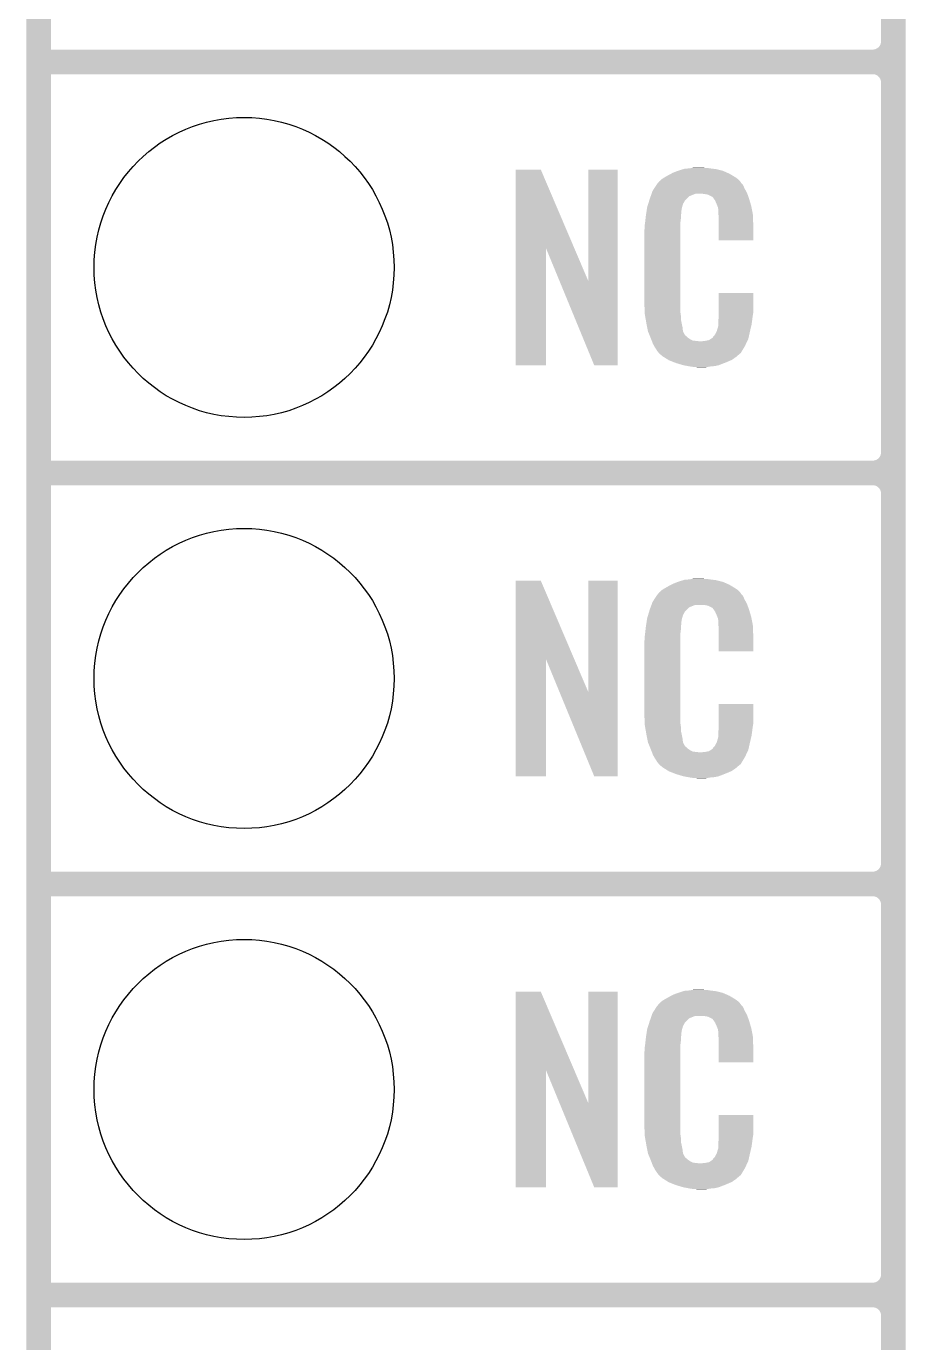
# Model space of a CAD drawing. Extents: x -1.3 to 24.2, y -3.9 to 24.8.
# Drawn here: x -1.35 to 4.09, y 8.6 to 16.73 of the extents above; entities that cross this region are included whole.
import ezdxf

# ---------------------------------------------------------------- set-up
doc = ezdxf.new("R2010")
doc.units = 0
doc.layers.get('0').update_dxf_attribs({"linetype": 'CONTINUOUS'})
for name, color, linetype in [('ISO_9141_CLICK_V101_GKO', 5, 'CONTINUOUS'), ('ISO_9141_CLICK_V101_GTO', 14, 'CONTINUOUS'), ('ISO_9141_CLICK_V101_GTS', 12, 'CONTINUOUS')]:
    doc.layers.add(name, color=color, linetype=linetype)

# ---------------------------------------------------------------- blocks, each defined once
blk = doc.blocks.new('ROUND_24')
blk.add_circle((0, 0), 0.9271)

msp = doc.modelspace()

# ---------------------------------------------------------------- linework, layer by layer
at = {"layer": 'ISO_9141_CLICK_V101_GKO', "const_width": 0.1524}
msp.add_lwpolyline([(-1.27, -3.81), (-1.27, 22.479)], dxfattribs=at)
at = {"layer": 'ISO_9141_CLICK_V101_GTO', "const_width": 0.1524}
for points in [[(4.0132, -0.5588), (4.0132, 18.3388)], [(-1.27, 16.51), (3.8862, 16.51)], [(-1.27, 16.51), (3.8862, 16.51)], [(4.0132, 14.097), (4.0132, 16.383)], [(-1.27, 13.97), (3.8862, 13.97)], [(-1.27, 13.97), (3.8862, 13.97)], [(4.0132, 11.557), (4.0132, 13.843)], [(-1.27, 11.43), (3.8862, 11.43)], [(-1.27, 11.43), (3.8862, 11.43)], [(4.0132, 9.017), (4.0132, 11.303)], [(-1.27, 8.89), (3.8862, 8.89)], [(-1.27, 8.89), (3.8862, 8.89)], [(4.0132, 6.477), (4.0132, 8.763)]]:
    msp.add_lwpolyline(points, dxfattribs=at)
for points in [[(3.8862, 16.51, 0.4142136), (4.0132, 16.637)], [(4.0132, 16.383, 0.4142136), (3.8862, 16.51)], [(4.0132, 16.383, 0.4142136), (3.8862, 16.51)], [(3.8862, 13.97, 0.4142136), (4.0132, 14.097)], [(4.0132, 13.843, 0.4142136), (3.8862, 13.97)], [(4.0132, 13.843, 0.4142136), (3.8862, 13.97)], [(3.8862, 11.43, 0.4142136), (4.0132, 11.557)], [(4.0132, 11.303, 0.4142136), (3.8862, 11.43)], [(4.0132, 11.303, 0.4142136), (3.8862, 11.43)], [(3.8862, 8.89, 0.4142136), (4.0132, 9.017)], [(4.0132, 8.763, 0.4142136), (3.8862, 8.89)], [(4.0132, 8.763, 0.4142136), (3.8862, 8.89)]]:
    msp.add_lwpolyline(points, format="xyb", dxfattribs=at)
at = {"layer": 'ISO_9141_CLICK_V101_GTO'}
for points in [[(1.678952, 15.356728), (1.67896, 15.844506), (2.041942, 15.356728), (1.833884, 15.844506)], [(1.67896, 15.844506), (1.678962, 15.84452), (1.833884, 15.844506), (1.678962, 15.84452)], [(2.12852, 15.153748), (2.12854, 15.844498), (2.308846, 15.153748), (2.30886, 15.844498)], [(2.12854, 15.844498), (2.128542, 15.84452), (2.30886, 15.844498), (2.128542, 15.84452)], [(2.5654, 15.770862), (2.579912, 15.78356), (3.066504, 15.770862), (3.055622, 15.78356)], [(2.579912, 15.78356), (2.585722, 15.788642), (3.055622, 15.78356), (3.048508, 15.788642)], [(2.585722, 15.788642), (2.598784, 15.796262), (3.048508, 15.788642), (3.03784, 15.796262)], [(2.598784, 15.796262), (2.6162, 15.80642), (3.03784, 15.796262), (3.02091, 15.80642)], [(2.6162, 15.80642), (2.639784, 15.81912), (3.02091, 15.80642), (2.99974, 15.81912)], [(2.639784, 15.81912), (2.64922, 15.8242), (2.99974, 15.81912), (2.98813, 15.8242)], [(2.64922, 15.8242), (2.674618, 15.83436), (2.98813, 15.8242), (2.964908, 15.83436)], [(2.674618, 15.83436), (2.682238, 15.8369), (2.964908, 15.83436), (2.959102, 15.8369)], [(2.682238, 15.8369), (2.69748, 15.84198), (2.959102, 15.8369), (2.938782, 15.84198)], [(2.69748, 15.84198), (2.714414, 15.84706), (2.938782, 15.84198), (2.91846, 15.84706)], [(2.714414, 15.84706), (2.722882, 15.8496), (2.91846, 15.84706), (2.89814, 15.8496)], [(2.722882, 15.8496), (2.75336, 15.85214), (2.89814, 15.8496), (2.87782, 15.85214)], [(2.75336, 15.85214), (2.7686, 15.85468), (2.87782, 15.85214), (2.862582, 15.85468)], [(2.7686, 15.85468), (2.783842, 15.85722), (2.847342, 15.85468), (2.834642, 15.85722)], [(2.518536, 15.69466), (2.520314, 15.699738), (3.110774, 15.69466), (3.10896, 15.699738)], [(2.520314, 15.699738), (2.524762, 15.712442), (3.10896, 15.699738), (3.102032, 15.712442)], [(2.524762, 15.712442), (2.53462, 15.72768), (3.102032, 15.712442), (3.09372, 15.72768)], [(2.53462, 15.72768), (2.549408, 15.750536), (3.09372, 15.72768), (3.083562, 15.750536)], [(2.549408, 15.750536), (2.5527, 15.755624), (3.083562, 15.750536), (3.078478, 15.755624)], [(2.5527, 15.755624), (2.552722, 15.75816), (3.078478, 15.755624), (3.075942, 15.75816)], [(2.552722, 15.75816), (2.555246, 15.758168), (3.075942, 15.75816), (3.075934, 15.758168)], [(2.555246, 15.758168), (2.55727, 15.7607), (3.075934, 15.758168), (3.073402, 15.7607)], [(2.55727, 15.7607), (2.56133, 15.765776), (3.073402, 15.7607), (3.070862, 15.765776)], [(2.56133, 15.765776), (2.5654, 15.770862), (3.070862, 15.765776), (3.066504, 15.770862)], [(2.49174, 15.613382), (2.497352, 15.631158), (2.70787, 15.613382), (2.712718, 15.631158)], [(2.497352, 15.631158), (2.504572, 15.654018), (2.712718, 15.631158), (2.725418, 15.654018)], [(2.504572, 15.654018), (2.50698, 15.66164), (2.725418, 15.654018), (2.73304, 15.66164)], [(2.50698, 15.66164), (2.513202, 15.679416), (2.73304, 15.66164), (2.75082, 15.679416)], [(2.513202, 15.679416), (2.518536, 15.694658), (2.75082, 15.679416), (2.788916, 15.694658)], [(2.518536, 15.694658), (2.518536, 15.69466), (2.788916, 15.694658), (2.837178, 15.69466)], [(2.85496, 15.69212), (2.837178, 15.69466), (3.111682, 15.69212), (3.110774, 15.69466)], [(2.867658, 15.68958), (2.85496, 15.69212), (3.112588, 15.68958), (3.111682, 15.69212)], [(2.893056, 15.676882), (2.867658, 15.68958), (3.117124, 15.676882), (3.112588, 15.68958)], [(2.898138, 15.671802), (2.893056, 15.676882), (3.118938, 15.671802), (3.117124, 15.676882)], [(2.903584, 15.66418), (2.898138, 15.671802), (3.121658, 15.66418), (3.118938, 15.671802)], [(2.910838, 15.654022), (2.903584, 15.66418), (3.124648, 15.654022), (3.121658, 15.66418)], [(2.921, 15.63116), (2.910838, 15.654022), (3.131372, 15.63116), (3.124648, 15.654022)], [(2.925064, 15.621002), (2.921, 15.63116), (3.13436, 15.621002), (3.131372, 15.63116)], [(2.92608, 15.61846), (2.925064, 15.621002), (3.13487, 15.61846), (3.13436, 15.621002)], [(2.928618, 15.613384), (2.92608, 15.61846), (3.135884, 15.613384), (3.13487, 15.61846)], [(2.479322, 15.521938), (2.48158, 15.54226), (2.69748, 15.521938), (2.70002, 15.54226)], [(2.48158, 15.54226), (2.483836, 15.562578), (2.70002, 15.54226), (2.70002, 15.562578)], [(2.483836, 15.562578), (2.48412, 15.56512), (2.70002, 15.562578), (2.700528, 15.56512)], [(2.48412, 15.56512), (2.485722, 15.575278), (2.700528, 15.56512), (2.70256, 15.575278)], [(2.485722, 15.575278), (2.487728, 15.587978), (2.70256, 15.575278), (2.70256, 15.587978)], [(2.487728, 15.587978), (2.489332, 15.598138), (2.70256, 15.587978), (2.7051, 15.598138)], [(2.489332, 15.598138), (2.490134, 15.603218), (2.7051, 15.598138), (2.7051, 15.603218)], [(2.490134, 15.603218), (2.49174, 15.613382), (2.7051, 15.603218), (2.70787, 15.613382)], [(2.92862, 15.610842), (2.928618, 15.613384), (3.136392, 15.610842), (3.135884, 15.613384)], [(2.93116, 15.598142), (2.92862, 15.610842), (3.138932, 15.598142), (3.136392, 15.610842)], [(2.93116, 15.580358), (2.93116, 15.598142), (3.14249, 15.580358), (3.138932, 15.598142)], [(2.931942, 15.570198), (2.93116, 15.580358), (3.14452, 15.570198), (3.14249, 15.580358)], [(2.9337, 15.54734), (2.931942, 15.570198), (3.145474, 15.54734), (3.14452, 15.570198)], [(2.9337, 15.50924), (2.9337, 15.54734), (3.14706, 15.50924), (3.145474, 15.54734)], [(2.47396, 15.471142), (2.4765, 15.483842), (2.69748, 15.471142), (2.69748, 15.483842)], [(2.47396, 15.02156), (2.47396, 15.471142), (2.69748, 15.02156), (2.69748, 15.471142)], [(2.4765, 15.50162), (2.47904, 15.5194), (2.69748, 15.50162), (2.69748, 15.5194)], [(2.4765, 15.483842), (2.4765, 15.50162), (2.69748, 15.483842), (2.69748, 15.50162)], [(2.47904, 15.5194), (2.479322, 15.521938), (2.69748, 15.5194), (2.69748, 15.521938)], [(2.9337, 15.407662), (2.9337, 15.50924), (3.147038, 15.407662), (3.14706, 15.50924)], [(3.147038, 15.40764), (2.9337, 15.407662), (3.147038, 15.40764), (3.147038, 15.407662)], [(1.67894, 14.635502), (1.678952, 15.356728), (1.866878, 14.635502), (1.8669, 15.356728)], [(1.950536, 15.153748), (1.8669, 15.356728), (2.12852, 15.153748), (2.041942, 15.356728)], [(2.164076, 14.635494), (1.950536, 15.153748), (2.308838, 14.635494), (2.308846, 15.153748)], [(2.933704, 14.958058), (2.93372, 15.082498), (3.14706, 14.958058), (3.14706, 15.082498)], [(2.93372, 15.082498), (2.933722, 15.08252), (3.14706, 15.082498), (2.933722, 15.08252)], [(2.476312, 14.95806), (2.47396, 15.02156), (2.69748, 14.95806), (2.69748, 15.02156)], [(2.4765, 14.952982), (2.476312, 14.95806), (2.698206, 14.952982), (2.69748, 14.95806)], [(2.47871, 14.940278), (2.4765, 14.952982), (2.70002, 14.940278), (2.698206, 14.952982)], [(2.482686, 14.917418), (2.47871, 14.940278), (2.70002, 14.917418), (2.70002, 14.940278)], [(2.48666, 14.89456), (2.482686, 14.917418), (2.704834, 14.89456), (2.70002, 14.917418)], [(2.491742, 14.86916), (2.48666, 14.89456), (2.71018, 14.86916), (2.704834, 14.89456)], [(2.93116, 14.91234), (2.932974, 14.92504), (3.140286, 14.91234), (3.14198, 14.92504)], [(2.93116, 14.886942), (2.93116, 14.91234), (3.1369, 14.886942), (3.140286, 14.91234)], [(2.93116, 14.876784), (2.93116, 14.886942), (3.134508, 14.876784), (3.1369, 14.886942)], [(2.932974, 14.92504), (2.9337, 14.930122), (3.14198, 14.92504), (3.142706, 14.930122)], [(2.9337, 14.94282), (2.933704, 14.958058), (3.14452, 14.94282), (3.14706, 14.958058)], [(2.9337, 14.930122), (2.9337, 14.94282), (3.142706, 14.930122), (3.14452, 14.94282)], [(2.496314, 14.846298), (2.491742, 14.86916), (2.712722, 14.846298), (2.71018, 14.86916)], [(2.49682, 14.843762), (2.496314, 14.846298), (2.713992, 14.843762), (2.712722, 14.846298)], [(2.504142, 14.82598), (2.49682, 14.843762), (2.722882, 14.82598), (2.713992, 14.843762)], [(2.50519, 14.823436), (2.504142, 14.82598), (2.725422, 14.823436), (2.722882, 14.82598)], [(2.50728, 14.81836), (2.50519, 14.823436), (2.727964, 14.81836), (2.725422, 14.823436)], [(2.509372, 14.813278), (2.50728, 14.81836), (2.735582, 14.813278), (2.727964, 14.81836)], [(2.51251, 14.80566), (2.509372, 14.813278), (2.7432, 14.80566), (2.735582, 14.813278)], [(2.5146, 14.80058), (2.51251, 14.80566), (2.750822, 14.80058), (2.7432, 14.80566)], [(2.88544, 14.79804), (2.895604, 14.80566), (3.116578, 14.79804), (3.118272, 14.80566)], [(2.895604, 14.80566), (2.89814, 14.805682), (3.118272, 14.80566), (3.118276, 14.805682)], [(2.89814, 14.805682), (2.898146, 14.810746), (3.118276, 14.805682), (3.119402, 14.810746)], [(2.898146, 14.810746), (2.908302, 14.820902), (3.119402, 14.810746), (3.121658, 14.820902)], [(2.908302, 14.820902), (2.921, 14.84376), (3.121658, 14.820902), (3.12674, 14.84376)], [(2.921, 14.84376), (2.921002, 14.843762), (3.12674, 14.84376), (3.12674, 14.843762)], [(2.921002, 14.843762), (2.92862, 14.869162), (3.12674, 14.843762), (3.132716, 14.869162)], [(2.92862, 14.869162), (2.928622, 14.871704), (3.132716, 14.869162), (3.133314, 14.871704)], [(2.928622, 14.871704), (2.93116, 14.876784), (3.133314, 14.871704), (3.134508, 14.876784)], [(2.516554, 14.7955), (2.5146, 14.80058), (2.758442, 14.7955), (2.750822, 14.80058)], [(2.519486, 14.78788), (2.516554, 14.7955), (2.773684, 14.78788), (2.758442, 14.7955)], [(2.52144, 14.7828), (2.519486, 14.78788), (2.819402, 14.7828), (2.773684, 14.78788)], [(2.5273, 14.76756), (2.52144, 14.7828), (3.102236, 14.76756), (3.109406, 14.7828)], [(2.534358, 14.75486), (2.5273, 14.76756), (3.09626, 14.75486), (3.102236, 14.76756)], [(2.540002, 14.744698), (2.534358, 14.75486), (3.090162, 14.744698), (3.09626, 14.75486)], [(2.55016, 14.72946), (2.540002, 14.744698), (3.08102, 14.72946), (3.090162, 14.744698)], [(2.552694, 14.726926), (2.55016, 14.72946), (3.079498, 14.726926), (3.08102, 14.72946)], [(2.5527, 14.724386), (2.552694, 14.726926), (3.077974, 14.724386), (3.079498, 14.726926)], [(2.559234, 14.71676), (2.5527, 14.724386), (3.0734, 14.71676), (3.077974, 14.724386)], [(2.819402, 14.7828), (2.829562, 14.782802), (3.109406, 14.7828), (3.109408, 14.782802)], [(2.829562, 14.782802), (2.837184, 14.78534), (3.109408, 14.782802), (3.110602, 14.78534)], [(2.847342, 14.78534), (2.872742, 14.79042), (3.110602, 14.78534), (3.112992, 14.79042)], [(2.872742, 14.79042), (2.885436, 14.798038), (3.112992, 14.79042), (3.116578, 14.798038)], [(2.885436, 14.798038), (2.88544, 14.79804), (3.116578, 14.798038), (3.116578, 14.79804)], [(2.563588, 14.711678), (2.559234, 14.71676), (3.070856, 14.711678), (3.0734, 14.71676)], [(2.567938, 14.7066), (2.563588, 14.711678), (3.064508, 14.7066), (3.070856, 14.711678)], [(2.573866, 14.70152), (2.567938, 14.7066), (3.05816, 14.70152), (3.064508, 14.7066)], [(2.585718, 14.69136), (2.573866, 14.70152), (3.046308, 14.69136), (3.05816, 14.70152)], [(2.593848, 14.68628), (2.585718, 14.69136), (3.040382, 14.68628), (3.046308, 14.69136)], [(2.6223, 14.6685), (2.593848, 14.68628), (3.01498, 14.6685), (3.040382, 14.68628)], [(2.62636, 14.665962), (2.6223, 14.6685), (3.009058, 14.665962), (3.01498, 14.6685)], [(2.659016, 14.65326), (2.62636, 14.665962), (2.97942, 14.65326), (3.009058, 14.665962)], [(2.67208, 14.648178), (2.659016, 14.65326), (2.96635, 14.648178), (2.97942, 14.65326)], [(2.715258, 14.63548), (2.67208, 14.648178), (2.933698, 14.63548), (2.96635, 14.648178)], [(1.866878, 14.63548), (1.67894, 14.635502), (1.866878, 14.63548), (1.866878, 14.635502)], [(2.308838, 14.63548), (2.164076, 14.635494), (2.308838, 14.63548), (2.308838, 14.635494)], [(2.742354, 14.6304), (2.715258, 14.63548), (2.910838, 14.6304), (2.933698, 14.63548)], [(2.7559, 14.62786), (2.742354, 14.6304), (2.8829, 14.62786), (2.910838, 14.6304)], [(2.77368, 14.62532), (2.7559, 14.62786), (2.867658, 14.62532), (2.8829, 14.62786)], [(2.801618, 14.62278), (2.788918, 14.62532), (2.852418, 14.62278), (2.867658, 14.62532)], [(1.678952, 12.816728), (1.67896, 13.304506), (2.041942, 12.816728), (1.833884, 13.304506)], [(1.67896, 13.304506), (1.678962, 13.30452), (1.833884, 13.304506), (1.678962, 13.30452)], [(2.12852, 12.613748), (2.12854, 13.304498), (2.308846, 12.613748), (2.30886, 13.304498)], [(2.12854, 13.304498), (2.128542, 13.30452), (2.30886, 13.304498), (2.128542, 13.30452)], [(2.598784, 13.256262), (2.6162, 13.26642), (3.03784, 13.256262), (3.02091, 13.26642)], [(2.6162, 13.26642), (2.639784, 13.27912), (3.02091, 13.26642), (2.99974, 13.27912)], [(2.639784, 13.27912), (2.64922, 13.2842), (2.99974, 13.27912), (2.98813, 13.2842)], [(2.64922, 13.2842), (2.674618, 13.29436), (2.98813, 13.2842), (2.964908, 13.29436)], [(2.674618, 13.29436), (2.682238, 13.2969), (2.964908, 13.29436), (2.959102, 13.2969)], [(2.682238, 13.2969), (2.69748, 13.30198), (2.959102, 13.2969), (2.938782, 13.30198)], [(2.69748, 13.30198), (2.714414, 13.30706), (2.938782, 13.30198), (2.91846, 13.30706)], [(2.714414, 13.30706), (2.722882, 13.3096), (2.91846, 13.30706), (2.89814, 13.3096)], [(2.722882, 13.3096), (2.75336, 13.31214), (2.89814, 13.3096), (2.87782, 13.31214)], [(2.75336, 13.31214), (2.7686, 13.31468), (2.87782, 13.31214), (2.862582, 13.31468)], [(2.7686, 13.31468), (2.783842, 13.31722), (2.847342, 13.31468), (2.834642, 13.31722)], [(2.524762, 13.172442), (2.53462, 13.18768), (3.102032, 13.172442), (3.09372, 13.18768)], [(2.53462, 13.18768), (2.54941, 13.210536), (3.09372, 13.18768), (3.083562, 13.210536)], [(2.54941, 13.210536), (2.552702, 13.215622), (3.083562, 13.210536), (3.07848, 13.215622)], [(2.552702, 13.215622), (2.555242, 13.218162), (3.07848, 13.215622), (3.07594, 13.218162)], [(2.555242, 13.218162), (2.557272, 13.2207), (3.07594, 13.218162), (3.073402, 13.2207)], [(2.557272, 13.2207), (2.561332, 13.225776), (3.073402, 13.2207), (3.070862, 13.225776)], [(2.561332, 13.225776), (2.5654, 13.230862), (3.070862, 13.225776), (3.066504, 13.230862)], [(2.5654, 13.230862), (2.579912, 13.24356), (3.066504, 13.230862), (3.055622, 13.24356)], [(2.579912, 13.24356), (2.585722, 13.248642), (3.055622, 13.24356), (3.048508, 13.248642)], [(2.585722, 13.248642), (2.598784, 13.256262), (3.048508, 13.248642), (3.03784, 13.256262)], [(2.497072, 13.091158), (2.503928, 13.114018), (2.712718, 13.091158), (2.725418, 13.114018)], [(2.503928, 13.114018), (2.506978, 13.12418), (2.725418, 13.114018), (2.73558, 13.12418)], [(2.506978, 13.12418), (2.512592, 13.139416), (2.73558, 13.12418), (2.75082, 13.139416)], [(2.512592, 13.139416), (2.518208, 13.154658), (2.75082, 13.139416), (2.788916, 13.154658)], [(2.518208, 13.15466), (2.52008, 13.159738), (3.110774, 13.15466), (3.10896, 13.159738)], [(2.518208, 13.154658), (2.518208, 13.15466), (2.788916, 13.154658), (2.837178, 13.15466)], [(2.52008, 13.159738), (2.524762, 13.172442), (3.10896, 13.159738), (3.102032, 13.172442)], [(2.85496, 13.15212), (2.837178, 13.15466), (3.111682, 13.15212), (3.110774, 13.15466)], [(2.867658, 13.14958), (2.85496, 13.15212), (3.112588, 13.14958), (3.111682, 13.15212)], [(2.893056, 13.136882), (2.867658, 13.14958), (3.117124, 13.136882), (3.112588, 13.14958)], [(2.898138, 13.131802), (2.893056, 13.136882), (3.118938, 13.131802), (3.117124, 13.136882)], [(2.903584, 13.12418), (2.898138, 13.131802), (3.121658, 13.12418), (3.118938, 13.131802)], [(2.910838, 13.114022), (2.903584, 13.12418), (3.124648, 13.114022), (3.121658, 13.12418)], [(2.921, 13.09116), (2.910838, 13.114022), (3.131372, 13.09116), (3.124648, 13.114022)], [(2.48158, 13.00226), (2.483836, 13.022578), (2.70002, 13.00226), (2.70002, 13.022578)], [(2.483836, 13.022578), (2.48412, 13.02512), (2.70002, 13.022578), (2.700528, 13.02512)], [(2.48412, 13.02512), (2.485722, 13.035278), (2.700528, 13.02512), (2.70256, 13.035278)], [(2.485722, 13.035278), (2.487728, 13.047978), (2.70256, 13.035278), (2.70256, 13.047978)], [(2.487728, 13.047978), (2.489332, 13.058138), (2.70256, 13.047978), (2.7051, 13.058138)], [(2.489332, 13.058138), (2.490134, 13.063218), (2.7051, 13.058138), (2.7051, 13.063218)], [(2.490134, 13.063218), (2.49174, 13.073382), (2.7051, 13.063218), (2.70787, 13.073382)], [(2.49174, 13.073382), (2.497072, 13.091158), (2.70787, 13.073382), (2.712718, 13.091158)], [(2.925064, 13.081002), (2.921, 13.09116), (3.13436, 13.081002), (3.131372, 13.09116)], [(2.92608, 13.07846), (2.925064, 13.081002), (3.13487, 13.07846), (3.13436, 13.081002)], [(2.928618, 13.073384), (2.92608, 13.07846), (3.135884, 13.073384), (3.13487, 13.07846)], [(2.92862, 13.070842), (2.928618, 13.073384), (3.136392, 13.070842), (3.135884, 13.073384)], [(2.93116, 13.058142), (2.92862, 13.070842), (3.138932, 13.058142), (3.136392, 13.070842)], [(2.93116, 13.040358), (2.93116, 13.058142), (3.14249, 13.040358), (3.138932, 13.058142)], [(2.931942, 13.030198), (2.93116, 13.040358), (3.14452, 13.030198), (3.14249, 13.040358)], [(2.9337, 13.00734), (2.931942, 13.030198), (3.145474, 13.00734), (3.14452, 13.030198)], [(2.47396, 12.931142), (2.4765, 12.943842), (2.69748, 12.931142), (2.69748, 12.943842)], [(2.4765, 12.96162), (2.47904, 12.9794), (2.69748, 12.96162), (2.69748, 12.9794)], [(2.4765, 12.943842), (2.4765, 12.96162), (2.69748, 12.943842), (2.69748, 12.96162)], [(2.47904, 12.9794), (2.479322, 12.981938), (2.69748, 12.9794), (2.69748, 12.981938)], [(2.479322, 12.981938), (2.48158, 13.00226), (2.69748, 12.981938), (2.70002, 13.00226)], [(2.9337, 12.96924), (2.9337, 13.00734), (3.14706, 12.96924), (3.145474, 13.00734)], [(2.9337, 12.867662), (2.9337, 12.96924), (3.147038, 12.867662), (3.14706, 12.96924)], [(2.47396, 12.48156), (2.47396, 12.931142), (2.69748, 12.48156), (2.69748, 12.931142)], [(3.147038, 12.86764), (2.9337, 12.867662), (3.147038, 12.86764), (3.147038, 12.867662)], [(1.67894, 12.095502), (1.678952, 12.816728), (1.866878, 12.095502), (1.8669, 12.816728)], [(1.950536, 12.613748), (1.8669, 12.816728), (2.12852, 12.613748), (2.041942, 12.816728)], [(2.164076, 12.095494), (1.950536, 12.613748), (2.308838, 12.095494), (2.308846, 12.613748)], [(2.933704, 12.418058), (2.93372, 12.542498), (3.14706, 12.418058), (3.14706, 12.542498)], [(2.93372, 12.542498), (2.933722, 12.54252), (3.14706, 12.542498), (2.933722, 12.54252)], [(2.476312, 12.41806), (2.47396, 12.48156), (2.69748, 12.41806), (2.69748, 12.48156)], [(2.4765, 12.412982), (2.476312, 12.41806), (2.698206, 12.412982), (2.69748, 12.41806)], [(2.47871, 12.400278), (2.4765, 12.412982), (2.70002, 12.400278), (2.698206, 12.412982)], [(2.482686, 12.377418), (2.47871, 12.400278), (2.70002, 12.377418), (2.70002, 12.400278)], [(2.48666, 12.35456), (2.482686, 12.377418), (2.704834, 12.35456), (2.70002, 12.377418)], [(2.93116, 12.3698), (2.933064, 12.38504), (3.139946, 12.3698), (3.14198, 12.38504)], [(2.93116, 12.346942), (2.93116, 12.3698), (3.1369, 12.346942), (3.139946, 12.3698)], [(2.933064, 12.38504), (2.9337, 12.390122), (3.14198, 12.38504), (3.142706, 12.390122)], [(2.9337, 12.40282), (2.933704, 12.418058), (3.14452, 12.40282), (3.14706, 12.418058)], [(2.9337, 12.390122), (2.9337, 12.40282), (3.142706, 12.390122), (3.14452, 12.40282)], [(2.491742, 12.32916), (2.48666, 12.35456), (2.71018, 12.32916), (2.704834, 12.35456)], [(2.496314, 12.306298), (2.491742, 12.32916), (2.712722, 12.306298), (2.71018, 12.32916)], [(2.49682, 12.303762), (2.496314, 12.306298), (2.713992, 12.303762), (2.712722, 12.306298)], [(2.504142, 12.28598), (2.49682, 12.303762), (2.722882, 12.28598), (2.713992, 12.303762)], [(2.50519, 12.283436), (2.504142, 12.28598), (2.725422, 12.283436), (2.722882, 12.28598)], [(2.50728, 12.27836), (2.50519, 12.283436), (2.727964, 12.27836), (2.725422, 12.283436)], [(2.908302, 12.280902), (2.921, 12.30376), (3.121658, 12.280902), (3.12674, 12.30376)], [(2.921, 12.30376), (2.921002, 12.303762), (3.12674, 12.30376), (3.12674, 12.303762)], [(2.921002, 12.303762), (2.92862, 12.329162), (3.12674, 12.303762), (3.132716, 12.329162)], [(2.92862, 12.329162), (2.928622, 12.331704), (3.132716, 12.329162), (3.133314, 12.331704)], [(2.928622, 12.331704), (2.93116, 12.336784), (3.133314, 12.331704), (3.134508, 12.336784)], [(2.93116, 12.336784), (2.93116, 12.346942), (3.134508, 12.336784), (3.1369, 12.346942)], [(2.509372, 12.273278), (2.50728, 12.27836), (2.735582, 12.273278), (2.727964, 12.27836)], [(2.51251, 12.26566), (2.509372, 12.273278), (2.7432, 12.26566), (2.735582, 12.273278)], [(2.5146, 12.26058), (2.51251, 12.26566), (2.750822, 12.26058), (2.7432, 12.26566)], [(2.516554, 12.2555), (2.5146, 12.26058), (2.758442, 12.2555), (2.750822, 12.26058)], [(2.519486, 12.24788), (2.516554, 12.2555), (2.773684, 12.24788), (2.758442, 12.2555)], [(2.52144, 12.2428), (2.519486, 12.24788), (2.819402, 12.2428), (2.773684, 12.24788)], [(2.5273, 12.22756), (2.52144, 12.2428), (3.102236, 12.22756), (3.109406, 12.2428)], [(2.534358, 12.21486), (2.5273, 12.22756), (3.09626, 12.21486), (3.102236, 12.22756)], [(2.540002, 12.204698), (2.534358, 12.21486), (3.090162, 12.204698), (3.09626, 12.21486)], [(2.55016, 12.18946), (2.540002, 12.204698), (3.08102, 12.18946), (3.090162, 12.204698)], [(2.819402, 12.2428), (2.829562, 12.242802), (3.109406, 12.2428), (3.109408, 12.242802)], [(2.829562, 12.242802), (2.837184, 12.24534), (3.109408, 12.242802), (3.110602, 12.24534)], [(2.847342, 12.24534), (2.872742, 12.25042), (3.110602, 12.24534), (3.112992, 12.25042)], [(2.872742, 12.25042), (2.885436, 12.258038), (3.112992, 12.25042), (3.116578, 12.258038)], [(2.885436, 12.258038), (2.88544, 12.25804), (3.116578, 12.258038), (3.116578, 12.25804)], [(2.88544, 12.25804), (2.895604, 12.26566), (3.116578, 12.25804), (3.118272, 12.26566)], [(2.895604, 12.26566), (2.89814, 12.265682), (3.118272, 12.26566), (3.118276, 12.265682)], [(2.89814, 12.265682), (2.898146, 12.270746), (3.118276, 12.265682), (3.119402, 12.270746)], [(2.898146, 12.270746), (2.908302, 12.280902), (3.119402, 12.270746), (3.121658, 12.280902)], [(2.552694, 12.186926), (2.55016, 12.18946), (3.079498, 12.186926), (3.08102, 12.18946)], [(2.5527, 12.184386), (2.552694, 12.186926), (3.077974, 12.184386), (3.079498, 12.186926)], [(2.559234, 12.17676), (2.5527, 12.184386), (3.0734, 12.17676), (3.077974, 12.184386)], [(2.563588, 12.171678), (2.559234, 12.17676), (3.070856, 12.171678), (3.0734, 12.17676)], [(2.567938, 12.1666), (2.563588, 12.171678), (3.064508, 12.1666), (3.070856, 12.171678)], [(2.573866, 12.16152), (2.567938, 12.1666), (3.05816, 12.16152), (3.064508, 12.1666)], [(2.585718, 12.15136), (2.573866, 12.16152), (3.046308, 12.15136), (3.05816, 12.16152)], [(2.593848, 12.14628), (2.585718, 12.15136), (3.040382, 12.14628), (3.046308, 12.15136)], [(2.6223, 12.1285), (2.593848, 12.14628), (3.01498, 12.1285), (3.040382, 12.14628)], [(2.62636, 12.125962), (2.6223, 12.1285), (3.009058, 12.125962), (3.01498, 12.1285)], [(2.659016, 12.11326), (2.62636, 12.125962), (2.97942, 12.11326), (3.009058, 12.125962)], [(1.866878, 12.09548), (1.67894, 12.095502), (1.866878, 12.09548), (1.866878, 12.095502)], [(2.308838, 12.09548), (2.164076, 12.095494), (2.308838, 12.09548), (2.308838, 12.095494)], [(2.67208, 12.108178), (2.659016, 12.11326), (2.96635, 12.108178), (2.97942, 12.11326)], [(2.715258, 12.09548), (2.67208, 12.108178), (2.933698, 12.09548), (2.96635, 12.108178)], [(2.742354, 12.0904), (2.715258, 12.09548), (2.910838, 12.0904), (2.933698, 12.09548)], [(2.7559, 12.08786), (2.742354, 12.0904), (2.8829, 12.08786), (2.910838, 12.0904)], [(2.77368, 12.08532), (2.7559, 12.08786), (2.867658, 12.08532), (2.8829, 12.08786)], [(2.801618, 12.08278), (2.788918, 12.08532), (2.852418, 12.08278), (2.867658, 12.08532)], [(1.678952, 10.276728), (1.67896, 10.764506), (2.041942, 10.276728), (1.833884, 10.764506)], [(1.67896, 10.764506), (1.678962, 10.76452), (1.833884, 10.764506), (1.678962, 10.76452)], [(2.12852, 10.073748), (2.12854, 10.764498), (2.308846, 10.073748), (2.30886, 10.764498)], [(2.12854, 10.764498), (2.128542, 10.76452), (2.30886, 10.764498), (2.128542, 10.76452)], [(2.6162, 10.72642), (2.639784, 10.73912), (3.02091, 10.72642), (2.99974, 10.73912)], [(2.639784, 10.73912), (2.64922, 10.7442), (2.99974, 10.73912), (2.98813, 10.7442)], [(2.64922, 10.7442), (2.674618, 10.75436), (2.98813, 10.7442), (2.964908, 10.75436)], [(2.674618, 10.75436), (2.682238, 10.7569), (2.964908, 10.75436), (2.959102, 10.7569)], [(2.682238, 10.7569), (2.69748, 10.76198), (2.959102, 10.7569), (2.938782, 10.76198)], [(2.69748, 10.76198), (2.714414, 10.76706), (2.938782, 10.76198), (2.91846, 10.76706)], [(2.714414, 10.76706), (2.722882, 10.7696), (2.91846, 10.76706), (2.89814, 10.7696)], [(2.722882, 10.7696), (2.75336, 10.77214), (2.89814, 10.7696), (2.87782, 10.77214)], [(2.75336, 10.77214), (2.7686, 10.77468), (2.87782, 10.77214), (2.862582, 10.77468)], [(2.7686, 10.77468), (2.783842, 10.77722), (2.847342, 10.77468), (2.834642, 10.77722)], [(2.53462, 10.64768), (2.54941, 10.670536), (3.09372, 10.64768), (3.083562, 10.670536)], [(2.54941, 10.670536), (2.552702, 10.675622), (3.083562, 10.670536), (3.07848, 10.675622)], [(2.552702, 10.675622), (2.555242, 10.678162), (3.07848, 10.675622), (3.07594, 10.678162)], [(2.555242, 10.678162), (2.557272, 10.6807), (3.07594, 10.678162), (3.073402, 10.6807)], [(2.557272, 10.6807), (2.561332, 10.685776), (3.073402, 10.6807), (3.070862, 10.685776)], [(2.561332, 10.685776), (2.5654, 10.690862), (3.070862, 10.685776), (3.066504, 10.690862)], [(2.5654, 10.690862), (2.579912, 10.70356), (3.066504, 10.690862), (3.055622, 10.70356)], [(2.579912, 10.70356), (2.585722, 10.708642), (3.055622, 10.70356), (3.048508, 10.708642)], [(2.585722, 10.708642), (2.598784, 10.716262), (3.048508, 10.708642), (3.03784, 10.716262)], [(2.598784, 10.716262), (2.6162, 10.72642), (3.03784, 10.716262), (3.02091, 10.72642)], [(2.504572, 10.574018), (2.50698, 10.58164), (2.725418, 10.574018), (2.73304, 10.58164)], [(2.50698, 10.58164), (2.513202, 10.599416), (2.73304, 10.58164), (2.75082, 10.599416)], [(2.513202, 10.599416), (2.518536, 10.614658), (2.75082, 10.599416), (2.788916, 10.614658)], [(2.518536, 10.61466), (2.520314, 10.619738), (3.110774, 10.61466), (3.10896, 10.619738)], [(2.518536, 10.614658), (2.518536, 10.61466), (2.788916, 10.614658), (2.837178, 10.61466)], [(2.520314, 10.619738), (2.524762, 10.632442), (3.10896, 10.619738), (3.102032, 10.632442)], [(2.524762, 10.632442), (2.53462, 10.64768), (3.102032, 10.632442), (3.09372, 10.64768)], [(2.85496, 10.61212), (2.837178, 10.61466), (3.111682, 10.61212), (3.110774, 10.61466)], [(2.867658, 10.60958), (2.85496, 10.61212), (3.112588, 10.60958), (3.111682, 10.61212)], [(2.893056, 10.596882), (2.867658, 10.60958), (3.117124, 10.596882), (3.112588, 10.60958)], [(2.898138, 10.591802), (2.893056, 10.596882), (3.118938, 10.591802), (3.117124, 10.596882)], [(2.903584, 10.58418), (2.898138, 10.591802), (3.121658, 10.58418), (3.118938, 10.591802)], [(2.910838, 10.574022), (2.903584, 10.58418), (3.124648, 10.574022), (3.121658, 10.58418)], [(2.48412, 10.48512), (2.485722, 10.495278), (2.700528, 10.48512), (2.70256, 10.495278)], [(2.485722, 10.495278), (2.487728, 10.507978), (2.70256, 10.495278), (2.70256, 10.507978)], [(2.487728, 10.507978), (2.489332, 10.518138), (2.70256, 10.507978), (2.7051, 10.518138)], [(2.489332, 10.518138), (2.490134, 10.523218), (2.7051, 10.518138), (2.7051, 10.523218)], [(2.490134, 10.523218), (2.49174, 10.533382), (2.7051, 10.523218), (2.70787, 10.533382)], [(2.49174, 10.533382), (2.497352, 10.551158), (2.70787, 10.533382), (2.712718, 10.551158)], [(2.497352, 10.551158), (2.504572, 10.574018), (2.712718, 10.551158), (2.725418, 10.574018)], [(2.921, 10.55116), (2.910838, 10.574022), (3.131372, 10.55116), (3.124648, 10.574022)], [(2.925064, 10.541002), (2.921, 10.55116), (3.13436, 10.541002), (3.131372, 10.55116)], [(2.92608, 10.53846), (2.925064, 10.541002), (3.13487, 10.53846), (3.13436, 10.541002)], [(2.928618, 10.533384), (2.92608, 10.53846), (3.135884, 10.533384), (3.13487, 10.53846)], [(2.92862, 10.530842), (2.928618, 10.533384), (3.136392, 10.530842), (3.135884, 10.533384)], [(2.93116, 10.518142), (2.92862, 10.530842), (3.138932, 10.518142), (3.136392, 10.530842)], [(2.93116, 10.500358), (2.93116, 10.518142), (3.14249, 10.500358), (3.138932, 10.518142)], [(2.931942, 10.490198), (2.93116, 10.500358), (3.14452, 10.490198), (3.14249, 10.500358)], [(2.4765, 10.42162), (2.47904, 10.4394), (2.69748, 10.42162), (2.69748, 10.4394)], [(2.4765, 10.403842), (2.4765, 10.42162), (2.69748, 10.403842), (2.69748, 10.42162)], [(2.47904, 10.4394), (2.479322, 10.441938), (2.69748, 10.4394), (2.69748, 10.441938)], [(2.479322, 10.441938), (2.48158, 10.46226), (2.69748, 10.441938), (2.70002, 10.46226)], [(2.48158, 10.46226), (2.483836, 10.482578), (2.70002, 10.46226), (2.70002, 10.482578)], [(2.483836, 10.482578), (2.48412, 10.48512), (2.70002, 10.482578), (2.700528, 10.48512)], [(2.9337, 10.46734), (2.931942, 10.490198), (3.145474, 10.46734), (3.14452, 10.490198)], [(2.9337, 10.42924), (2.9337, 10.46734), (3.14706, 10.42924), (3.145474, 10.46734)], [(2.9337, 10.327662), (2.9337, 10.42924), (3.147038, 10.327662), (3.14706, 10.42924)], [(2.47396, 10.391142), (2.4765, 10.403842), (2.69748, 10.391142), (2.69748, 10.403842)], [(2.47396, 9.94156), (2.47396, 10.391142), (2.69748, 9.94156), (2.69748, 10.391142)], [(1.67894, 9.555502), (1.678952, 10.276728), (1.866878, 9.555502), (1.8669, 10.276728)], [(1.950536, 10.073748), (1.8669, 10.276728), (2.12852, 10.073748), (2.041942, 10.276728)], [(3.147038, 10.32764), (2.9337, 10.327662), (3.147038, 10.32764), (3.147038, 10.327662)], [(2.164076, 9.555494), (1.950536, 10.073748), (2.308838, 9.555494), (2.308846, 10.073748)], [(2.476312, 9.87806), (2.47396, 9.94156), (2.69748, 9.87806), (2.69748, 9.94156)], [(2.933704, 9.878058), (2.93372, 10.002498), (3.14706, 9.878058), (3.14706, 10.002498)], [(2.93372, 10.002498), (2.933722, 10.00252), (3.14706, 10.002498), (2.933722, 10.00252)], [(2.4765, 9.872982), (2.476312, 9.87806), (2.698206, 9.872982), (2.69748, 9.87806)], [(2.47871, 9.860278), (2.4765, 9.872982), (2.70002, 9.860278), (2.698206, 9.872982)], [(2.482686, 9.837418), (2.47871, 9.860278), (2.70002, 9.837418), (2.70002, 9.860278)], [(2.93116, 9.83234), (2.932974, 9.84504), (3.140286, 9.83234), (3.14198, 9.84504)], [(2.932974, 9.84504), (2.9337, 9.850122), (3.14198, 9.84504), (3.142706, 9.850122)], [(2.9337, 9.86282), (2.933704, 9.878058), (3.14452, 9.86282), (3.14706, 9.878058)], [(2.9337, 9.850122), (2.9337, 9.86282), (3.142706, 9.850122), (3.14452, 9.86282)], [(2.48666, 9.81456), (2.482686, 9.837418), (2.704834, 9.81456), (2.70002, 9.837418)], [(2.491742, 9.78916), (2.48666, 9.81456), (2.71018, 9.78916), (2.704834, 9.81456)], [(2.496314, 9.766298), (2.491742, 9.78916), (2.712722, 9.766298), (2.71018, 9.78916)], [(2.49682, 9.763762), (2.496314, 9.766298), (2.713992, 9.763762), (2.712722, 9.766298)], [(2.504142, 9.74598), (2.49682, 9.763762), (2.722882, 9.74598), (2.713992, 9.763762)], [(2.908302, 9.740902), (2.921, 9.76376), (3.121658, 9.740902), (3.12674, 9.76376)], [(2.921, 9.76376), (2.921002, 9.763762), (3.12674, 9.76376), (3.12674, 9.763762)], [(2.921002, 9.763762), (2.92862, 9.789162), (3.12674, 9.763762), (3.132716, 9.789162)], [(2.92862, 9.789162), (2.928622, 9.791704), (3.132716, 9.789162), (3.133314, 9.791704)], [(2.928622, 9.791704), (2.93116, 9.796784), (3.133314, 9.791704), (3.134508, 9.796784)], [(2.93116, 9.806942), (2.93116, 9.83234), (3.1369, 9.806942), (3.140286, 9.83234)], [(2.93116, 9.796784), (2.93116, 9.806942), (3.134508, 9.796784), (3.1369, 9.806942)], [(2.50519, 9.743436), (2.504142, 9.74598), (2.725422, 9.743436), (2.722882, 9.74598)], [(2.50728, 9.73836), (2.50519, 9.743436), (2.727964, 9.73836), (2.725422, 9.743436)], [(2.509372, 9.733278), (2.50728, 9.73836), (2.735582, 9.733278), (2.727964, 9.73836)], [(2.51251, 9.72566), (2.509372, 9.733278), (2.7432, 9.72566), (2.735582, 9.733278)], [(2.5146, 9.72058), (2.51251, 9.72566), (2.750822, 9.72058), (2.7432, 9.72566)], [(2.516554, 9.7155), (2.5146, 9.72058), (2.758442, 9.7155), (2.750822, 9.72058)], [(2.519486, 9.70788), (2.516554, 9.7155), (2.773684, 9.70788), (2.758442, 9.7155)], [(2.52144, 9.7028), (2.519486, 9.70788), (2.819402, 9.7028), (2.773684, 9.70788)], [(2.5273, 9.68756), (2.52144, 9.7028), (3.102236, 9.68756), (3.109406, 9.7028)], [(2.534358, 9.67486), (2.5273, 9.68756), (3.09626, 9.67486), (3.102236, 9.68756)], [(2.819402, 9.7028), (2.829562, 9.702802), (3.109406, 9.7028), (3.109408, 9.702802)], [(2.829562, 9.702802), (2.837184, 9.70534), (3.109408, 9.702802), (3.110602, 9.70534)], [(2.847342, 9.70534), (2.872742, 9.71042), (3.110602, 9.70534), (3.112992, 9.71042)], [(2.872742, 9.71042), (2.885436, 9.718038), (3.112992, 9.71042), (3.116578, 9.718038)], [(2.885436, 9.718038), (2.88544, 9.71804), (3.116578, 9.718038), (3.116578, 9.71804)], [(2.88544, 9.71804), (2.895604, 9.72566), (3.116578, 9.71804), (3.118272, 9.72566)], [(2.895604, 9.72566), (2.89814, 9.725682), (3.118272, 9.72566), (3.118276, 9.725682)], [(2.89814, 9.725682), (2.898146, 9.730746), (3.118276, 9.725682), (3.119402, 9.730746)], [(2.898146, 9.730746), (2.908302, 9.740902), (3.119402, 9.730746), (3.121658, 9.740902)], [(2.540002, 9.664698), (2.534358, 9.67486), (3.090162, 9.664698), (3.09626, 9.67486)], [(2.55016, 9.64946), (2.540002, 9.664698), (3.08102, 9.64946), (3.090162, 9.664698)], [(2.552694, 9.646926), (2.55016, 9.64946), (3.079498, 9.646926), (3.08102, 9.64946)], [(2.5527, 9.644386), (2.552694, 9.646926), (3.077974, 9.644386), (3.079498, 9.646926)], [(2.559234, 9.63676), (2.5527, 9.644386), (3.0734, 9.63676), (3.077974, 9.644386)], [(2.563588, 9.631678), (2.559234, 9.63676), (3.070856, 9.631678), (3.0734, 9.63676)], [(2.567938, 9.6266), (2.563588, 9.631678), (3.064508, 9.6266), (3.070856, 9.631678)], [(2.573866, 9.62152), (2.567938, 9.6266), (3.05816, 9.62152), (3.064508, 9.6266)], [(2.585718, 9.61136), (2.573866, 9.62152), (3.046308, 9.61136), (3.05816, 9.62152)], [(2.593848, 9.60628), (2.585718, 9.61136), (3.040382, 9.60628), (3.046308, 9.61136)], [(2.6223, 9.5885), (2.593848, 9.60628), (3.01498, 9.5885), (3.040382, 9.60628)], [(1.866878, 9.55548), (1.67894, 9.555502), (1.866878, 9.55548), (1.866878, 9.555502)], [(2.308838, 9.55548), (2.164076, 9.555494), (2.308838, 9.55548), (2.308838, 9.555494)], [(2.62636, 9.585962), (2.6223, 9.5885), (3.009058, 9.585962), (3.01498, 9.5885)], [(2.659016, 9.57326), (2.62636, 9.585962), (2.97942, 9.57326), (3.009058, 9.585962)], [(2.67208, 9.568178), (2.659016, 9.57326), (2.96635, 9.568178), (2.97942, 9.57326)], [(2.715258, 9.55548), (2.67208, 9.568178), (2.933698, 9.55548), (2.96635, 9.568178)], [(2.742354, 9.5504), (2.715258, 9.55548), (2.910838, 9.5504), (2.933698, 9.55548)], [(2.7559, 9.54786), (2.742354, 9.5504), (2.8829, 9.54786), (2.910838, 9.5504)], [(2.77368, 9.54532), (2.7559, 9.54786), (2.867658, 9.54532), (2.8829, 9.54786)], [(2.801618, 9.54278), (2.788918, 9.54532), (2.852418, 9.54278), (2.867658, 9.54532)]]:
    msp.add_solid(points, dxfattribs=at)

# ---------------------------------------------------------------- block references
at = {"layer": 'ISO_9141_CLICK_V101_GTS'}
for p in [(0, 15.24), (0, 12.7), (0, 10.16)]:
    msp.add_blockref('ROUND_24', p, dxfattribs=at)

doc.saveas('drawing.dxf')
